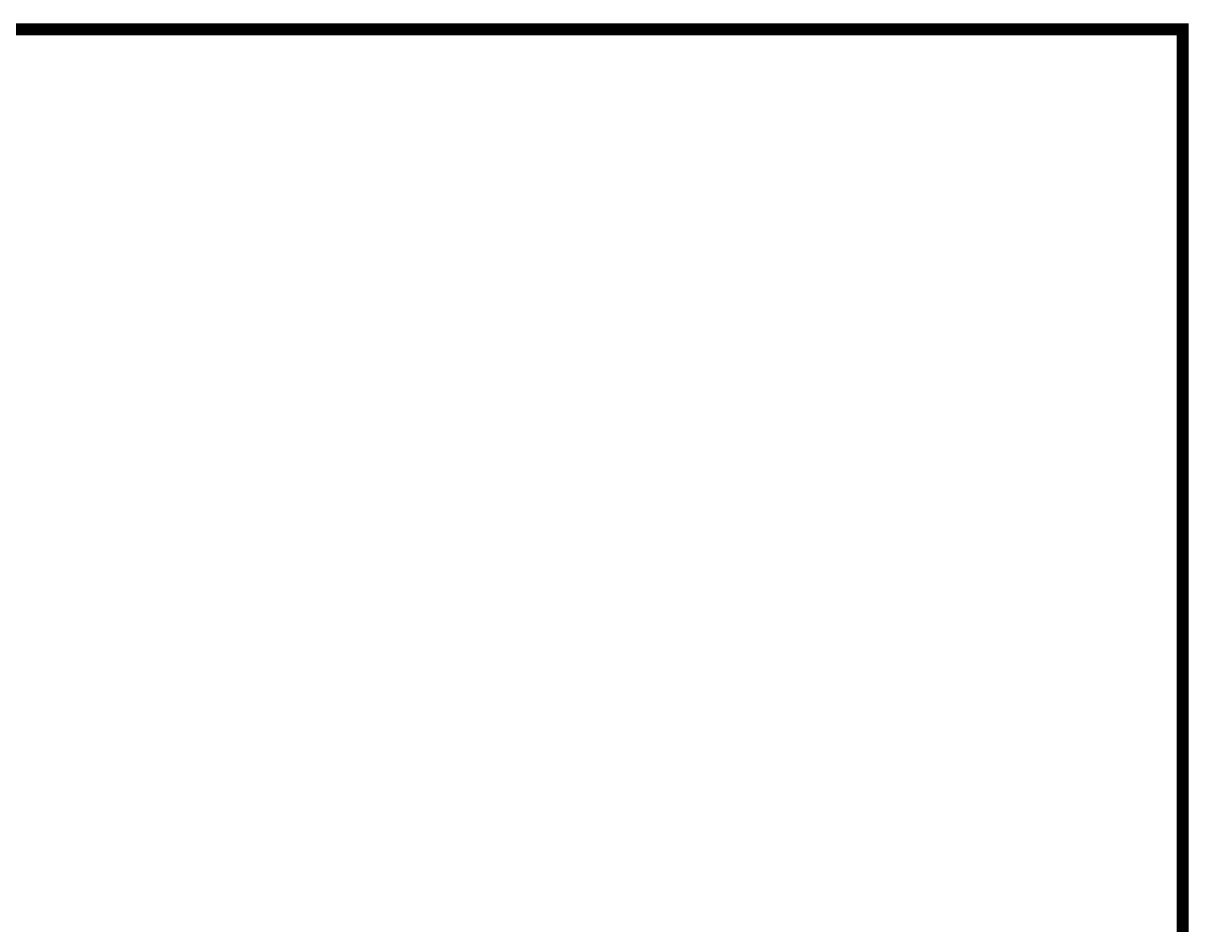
# Model space of a CAD drawing. Header units: inches. Extents: x -524 to 1067, y -71 to 1110.
# Drawn here: x 956.4 to 1046.3, y 677.9 to 747.3 of the extents above; entities that cross this region are included whole.
import ezdxf

# ---------------------------------------------------------------- set-up
doc = ezdxf.new("R2010")
doc.units = ezdxf.units.IN
doc.header["$MEASUREMENT"] = 0
doc.layers.add('P', color=7, linetype='Continuous')

msp = doc.modelspace()

# ---------------------------------------------------------------- linework, layer by layer
at = {"layer": 'P', "const_width": 0.927058823529412}
msp.add_lwpolyline([(322.0245613318464, -70.81108698948174), (322.0245613318464, 746.8657448771235), (1045.838512235043, 746.8657448771235), (1045.838512235043, -42.29125373334466)], dxfattribs=at)

doc.saveas('drawing.dxf')
